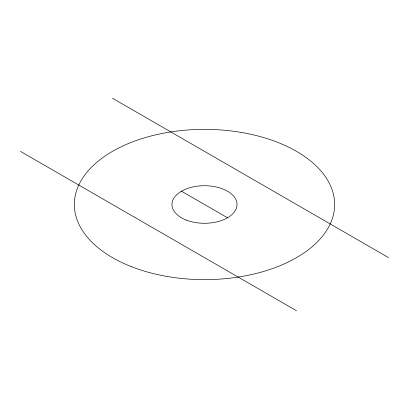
<?xml version="1.0" encoding="UTF-8"?>
<svg xmlns="http://www.w3.org/2000/svg" width="409" height="409" viewBox="0 0 409 409"><rect width="100%" height="100%" fill="white"/><g stroke="black" fill="none" stroke-linecap="round" stroke-linejoin="round"><path stroke-width="0.61" d="M112.475 98.242L388.55 257.629M181.494 191.218L227.506 217.782M20.45 151.371L296.525 310.758M186.714 220.231A32.536 18.783 0 0 0 236.985 205.528A32.536 18.783 0 0 0 189.802 187.741A32.536 18.783 0 0 0 186.714 220.231M131.555 266.724A130.144 75.138 0 0 0 334.311 209.858A130.144 75.138 0 0 0 147.634 136.913A130.144 75.138 0 0 0 131.555 266.724"/></g></svg>
